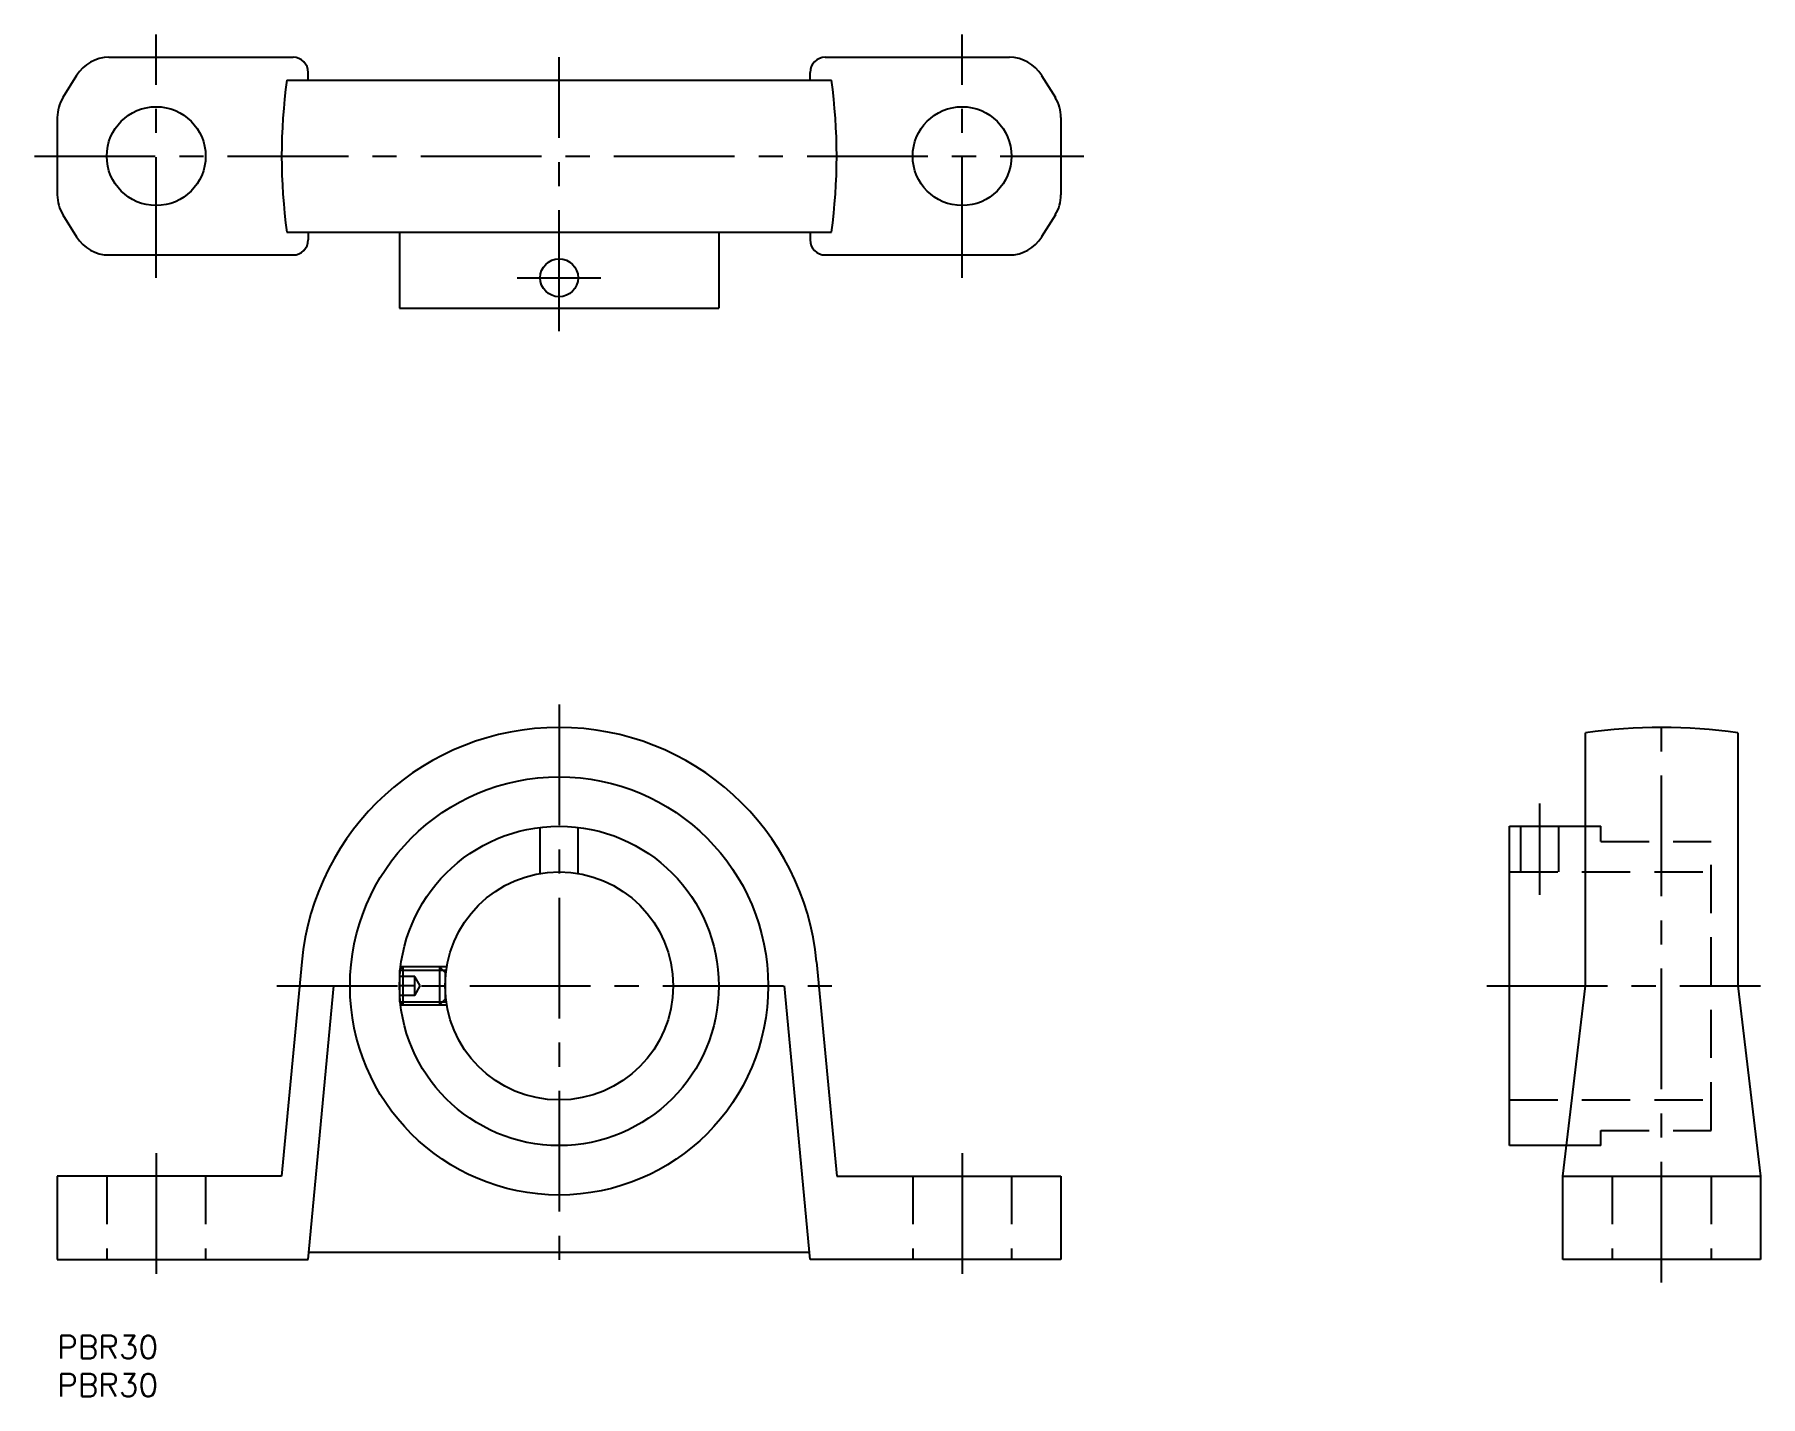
# Model space of a CAD drawing. Extents: x -3 to 224, y -8 to 171.
import ezdxf

# ---------------------------------------------------------------- set-up
doc = ezdxf.new("R2010")
doc.units = 0
doc.header["$LTSCALE"] = 0.5
doc.linetypes.add('CENTER', pattern=[50.8, 31.75, -6.35, 6.35, -6.35])
doc.linetypes.add('DASHED', pattern=[19.05, 12.7, -6.35])
for name, color, linetype in [('MSM_CENTER', 1, 'CENTER'), ('MSM_CONTINUOUS', 7, 'CONTINUOUS'), ('MSM_DASHED', 4, 'DASHED'), ('MSM_NARROW', 5, 'CONTINUOUS'), ('MSM_PART_NUMBER', 7, 'CONTINUOUS')]:
    doc.layers.add(name, color=color, linetype=linetype)
doc.styles.get("Standard").update_dxf_attribs({"font": 'txt.shx', "height": 3, "bigfont": 'bigfont.shx'})

# ---------------------------------------------------------------- blocks, each defined once
blk = doc.blocks.new('*U6')
at = {"layer": 'MSM_PART_NUMBER'}
blk.add_text('PBR30', height=3, dxfattribs=at).set_placement((0, -3))
blk = doc.blocks.new('*U7')
at = {"layer": 'MSM_PART_NUMBER'}
blk.add_text('PBR30', height=3, dxfattribs=at).set_placement((0, -8))

msp = doc.modelspace()

# ---------------------------------------------------------------- linework, layer by layer
at = {"layer": 'MSM_CENTER'}
for p, q in [((13, 139.14), (13, 171.14)), ((119, 139.14), (119, 171.14)), ((66, 132.14), (66, 168.14)), ((-3, 155.14), (135, 155.14)), ((60.5, 139.14), (71.5, 139.14)), ((66, 83), (66, 8)), ((211, 7), (211, 83)), ((195, 58), (195, 70)), ((28.85, 46), (103.15, 46)), ((188, 46), (224, 46)), ((13, 24), (13, 7)), ((119, 24), (119, 7))]:
    msp.add_line(p, q, dxfattribs=at)
at = {"layer": 'MSM_CONTINUOUS'}
for p, q in [((6.79, 168.14), (31, 168.14)), ((101, 168.14), (125.21, 168.14)), ((2.54, 165.76), (0.74, 162.84)), ((33, 165.14), (33, 166.14)), ((99, 165.14), (99, 166.14)), ((129.46, 165.76), (131.26, 162.84)), ((30.19, 165.14), (101.81, 165.14)), ((0, 160.22), (0, 150.05)), ((132, 160.22), (132, 150.05)), ((0.74, 147.43), (2.54, 144.52)), ((131.26, 147.43), (129.46, 144.52)), ((30.19, 145.14), (101.81, 145.14)), ((33, 145.14), (33, 144.14)), ((45, 145.14), (45, 135.14)), ((87, 145.14), (87, 135.14)), ((99, 145.14), (99, 144.14)), ((6.79, 142.14), (31, 142.14)), ((101, 142.14), (125.21, 142.14)), ((45, 135.14), (87, 135.14)), ((201, 46), (201, 79.28)), ((221, 79.28), (221, 46)), ((191, 25), (191, 67)), ((191, 67), (201, 67)), ((32.15, 49.18), (29.5, 21)), ((45.11, 48.18), (45, 48.07)), ((45, 48.07), (45, 43.93)), ((99.85, 49.18), (102.5, 21)), ((33, 10), (36.38, 46)), ((99, 10), (95.62, 46)), ((198, 21), (201, 46)), ((221, 46), (224, 21)), ((45, 43.93), (45.11, 43.82)), ((198.48, 25), (191, 25)), ((29.5, 21), (0, 21)), ((0, 21), (0, 10)), ((102.5, 21), (132, 21)), ((132, 21), (132, 10)), ((198, 21), (224, 21)), ((198, 10), (198, 21)), ((224, 21), (224, 10)), ((0, 10), (33, 10)), ((33.09, 11), (98.91, 11)), ((132, 10), (99, 10)), ((224, 10), (198, 10))]:
    msp.add_line(p, q, dxfattribs=at)
for centre, radius in [((13, 155.14), 6.5), ((119, 155.14), 6.5), ((66, 139.14), 2.5), ((66, 46), 27.5), ((66, 46), 21), ((66, 46), 15)]:
    msp.add_circle(centre, radius, dxfattribs=at)
for centre, radius, start, end in [((6.79, 163.14), 5, 90, 148.3925), ((31, 166.14), 2, 0, 90), ((101, 166.14), 2, 90, 180), ((125.21, 163.14), 5, 31.6075, 90), ((102.5, 155.14), 73, 172.1265, 187.8735), ((29.5, 155.14), 73, 352.1265, 7.8735), ((5, 160.22), 5, 148.3925, 180), ((127, 160.22), 5, 0, 31.6075), ((5, 150.05), 5, 180, 211.6075), ((127, 150.05), 5, 328.3925, 0), ((6.79, 147.14), 5, 211.6075, 270), ((31, 144.14), 2, 270, 0), ((101, 144.14), 2, 180, 270), ((125.21, 147.14), 5, 270, 328.3925), ((66, 46), 34, 5.3703, 174.6297), ((211, 10), 70, 81.7868, 98.2132)]:
    msp.add_arc(centre, radius, start, end, dxfattribs=at)
at = {"layer": 'MSM_DASHED'}
for p, q in [((63.5, 60.79), (63.5, 66.85)), ((68.5, 60.79), (68.5, 66.85)), ((192.5, 61), (192.5, 67)), ((197.5, 61), (197.5, 67)), ((201, 67), (203, 67)), ((203, 65), (203, 67)), ((203, 65), (217.5, 65)), ((217.5, 27), (217.5, 65)), ((191, 61), (217.5, 61)), ((45.1, 48.07), (51.17, 48.07)), ((45.11, 48.18), (45.43, 48.5)), ((51.25, 48.5), (45.15, 48.5)), ((45.43, 48.5), (45.43, 43.5)), ((51, 47.75), (50.25, 48.5)), ((50.25, 48.5), (50.25, 43.5)), ((51, 47.75), (51, 44.25)), ((47, 47.25), (45, 47.25)), ((47, 46), (45, 46)), ((47, 44.75), (47, 47.25)), ((47.72, 46), (47, 47.25)), ((47, 44.75), (47.72, 46)), ((47, 44.75), (45, 44.75)), ((45.1, 43.93), (51.17, 43.93)), ((45.43, 43.5), (45.11, 43.82)), ((45.15, 43.5), (51.25, 43.5)), ((50.25, 43.5), (51, 44.25)), ((191, 31), (217.5, 31)), ((203, 25), (198.48, 25)), ((203, 25), (203, 27)), ((203, 27), (217.5, 27)), ((6.5, 21), (6.5, 10)), ((19.5, 21), (19.5, 10)), ((112.5, 21), (112.5, 10)), ((125.5, 21), (125.5, 10)), ((204.5, 21), (204.5, 10)), ((217.5, 21), (217.5, 10))]:
    msp.add_line(p, q, dxfattribs=at)
at = {"layer": 'MSM_NARROW'}
for p, q in [((45.1, 48.07), (45, 48.07)), ((45.1, 43.93), (45, 43.93))]:
    msp.add_line(p, q, dxfattribs=at)

# ---------------------------------------------------------------- block references
at = {"layer": 'MSM_CONTINUOUS'}
for name in ['*U6', '*U7']:
    msp.add_blockref(name, (0, 0), dxfattribs=at)

doc.saveas('drawing.dxf')
